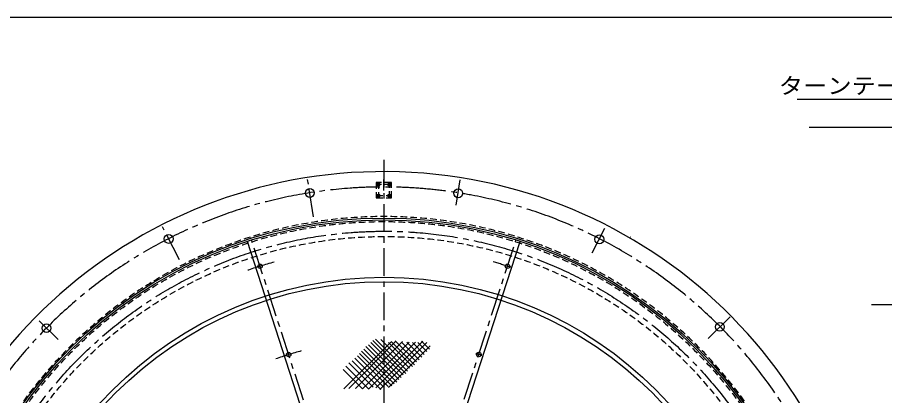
# Model space of a CAD drawing. Units: millimetres, scale not verified. Extents: x -4852 to 4898, y -3473 to 3427.
# Drawn here: x -2842 to 1088, y 1714 to 3427 of the extents above; entities that cross this region are included whole.
import ezdxf
from ezdxf.enums import TextEntityAlignment as Align

# ---------------------------------------------------------------- set-up
doc = ezdxf.new("R2010")
doc.units = ezdxf.units.MM
doc.header["$LTSCALE"] = 25
for name, pattern in [('CHAIN1', [8, 5, -1, 1, -1]), ('CHAIN2', [12, 9, -1, 1, -1]), ('DASHED1', [1.8, 1.2, -0.6])]:
    doc.linetypes.add(name, pattern=pattern)
doc.layers.add('0-0', color=7, linetype='Continuous')
doc.styles.add('ＭＳ ゴシック', font='')
doc.styles.get('ＭＳ ゴシック').set_extended_font_data('MS Gothic')

msp = doc.modelspace()

# ---------------------------------------------------------------- linework, layer by layer
at = {"layer": '0-0'}
for p, q in [((691.29, 3057.2), (1290.12, 3057.2)), ((-1440.51, 1306.53), (-1799.84, 2412.45)), ((-921.58, 1311.35), (-563.84, 2412.35)), ((-2357.34, 2128.09), (-2358.25, 2129.34)), ((1027.81, 2126.28), (2206.54, 2126.28)), ((-1219.52, 1970.02), (-1074.59, 1825.09)), ((-1194.33, 1967.78), (-1065.07, 1838.52)), ((-1362.44, 1744.68), (-1150.31, 1956.81)), ((-1339.94, 1746.72), (-1127.81, 1958.86)), ((-1309.26, 1746.72), (-1097.12, 1958.86)), ((-1278.57, 1744.68), (-1066.44, 1956.81)), ((-1262.6, 1937.01), (-1113.48, 1787.88)), ((-1251.41, 1944.84), (-1102.29, 1795.71)), ((-1249.94, 1744.68), (-1037.8, 1956.81)), ((-1240.22, 1954.91), (-1093.61, 1808.31)), ((-1231.27, 1963.31), (-1082.14, 1814.18)), ((-1217.21, 1748.77), (-1005.08, 1960.9)), ((-1198.8, 1742.63), (-986.67, 1954.77)), ((-1160.76, 1954.35), (-1051.92, 1845.52)), ((-1159.94, 1750.82), (-970.73, 1940.02)), ((-1147.89, 1959.39), (-1042.41, 1853.91)), ((-1129.42, 1962.19), (-1034.02, 1866.78)), ((-1101.45, 1956.59), (-1020.59, 1875.73)), ((-1076.83, 1956.03), (-1008.56, 1887.76)), ((-1052.2, 1955.47), (-997.93, 1901.19)), ((-1027.02, 1955.47), (-985.9, 1914.34)), ((-1010.24, 1960.51), (-974.42, 1924.7)), ((-1300.65, 1894.48), (-1161.32, 1755.15)), ((-1291.7, 1904.55), (-1145.37, 1758.22)), ((-1283.31, 1916.3), (-1134.46, 1767.46)), ((-1272.11, 1925.25), (-1121.87, 1775.01)), ((-1249.17, 1743.95), (-1353.53, 1848.31)), ((-1229.59, 1752.35), (-1339.26, 1862.02)), ((-1325.27, 1872.1), (-1195.17, 1742)), ((-1313.52, 1884.41), (-1180.07, 1750.95)), ((-1278.27, 1745.07), (-1365.84, 1832.65)), ((-1311.3, 1746.72), (-1311.28, 1746.75))]:
    msp.add_line(p, q, dxfattribs=at)
at = {"layer": '0-0', "linetype": 'CHAIN1'}
for p, q in [((-1182.02, 2781.55), (-1182.02, -3078.77)), ((-1499.77, 2523.65), (-1526.57, 2692.86)), ((-853.08, 2577.35), (-835.13, 2690.67)), ((-2107.86, 2329.42), (-2184.17, 2479.19)), ((-236.77, 2360.75), (-177.53, 2477)), ((-1421.48, 1312.71), (-1780.82, 2418.63)), ((-940.61, 1317.53), (-582.87, 2418.54))]:
    msp.add_line(p, q, dxfattribs=at)
at = {"layer": '0-0', "linetype": 'DASHED1'}
for p, q in [((-1206.28, 2680.01), (-1206.28, 2610.01)), ((-1156.28, 2610.01), (-1156.28, 2680.01)), ((-1146.28, 2670.01), (-1216.28, 2670.01)), ((-1216.28, 2620.01), (-1146.28, 2620.01))]:
    msp.add_line(p, q, dxfattribs=at)
at = {"layer": '0-0', "linetype": 'CHAIN2'}
for p, q in [((-1182.02, 2643.29), (-1182.02, 2693.29)), ((-63.1, 2433.24), (-62.83, 2433.7)), ((-2657.08, 1967.79), (-2742.61, 2053.33)), ((288.43, 1972.39), (387.75, 2071.71))]:
    msp.add_line(p, q, dxfattribs=at)
at = {"layer": '0-0'}
for points in [[(4897.98, 3427.02), (-4852.02, 3427.02), (-4852.02, -3472.98)], [(746.02, 2929.78), (3465.8, 2929.78), (3369.21, 2903.9)]]:
    msp.add_lwpolyline(points, dxfattribs=at)
at = {"layer": '0-0', "linetype": 'DASHED1'}
msp.add_lwpolyline([(-1216.28, 2610.01), (-1146.28, 2610.01), (-1146.28, 2680.01), (-1216.28, 2680.01)], close=True, dxfattribs=at)
at = {"layer": '0-0'}
for centre, radius in [((-1206.14, 2670.17), 7), ((-1206.14, 2669.99), 6), ((-1156.33, 2669.99), 7), ((-1156.33, 2669.99), 6), ((-1516.79, 2631.97), 20), ((-844.39, 2630.49), 20), ((-1205.97, 2620.01), 7), ((-1206.14, 2620.18), 6), ((-1156.15, 2620.01), 7), ((-1156.15, 2620.18), 6), ((-1181.73, 510.5), 2008), ((-1181.19, 510.48), 2000), ((-2156.45, 2423.81), 20), ((-204.77, 2422), 20), ((-1742.13, 2300), 10), ((-621.1, 2299.96), 10), ((-1179.4, 510.21), 1740), ((-1180.93, 510.21), 1720), ((341.27, 2025.49), 20), ((-2709.94, 2019.69), 20), ((-1612.46, 1900.03), 10), ((-751.08, 1900.51), 10)]:
    msp.add_circle(centre, radius, dxfattribs=at)
at = {"layer": '0-0', "linetype": 'DASHED1'}
for centre, radius in [((-1206.27, 2669.98), 3), ((-1156.28, 2669.98), 3), ((-1206.27, 2619.99), 3), ((-1156.38, 2619.88), 3), ((-1181.42, 511.31), 1991), ((-1180.49, 509.73), 1925)]:
    msp.add_circle(centre, radius, dxfattribs=at)
at = {"layer": '0-0', "linetype": 'CHAIN2'}
msp.add_circle((-1179.87, 508.54), 1950, dxfattribs=at)
msp.add_circle((-1179.87, 508.54), 1950, dxfattribs=at)
at = {"layer": '0-0'}
msp.add_arc((-1181.73, 510.5), 2218, 186.53171, 173.4667, dxfattribs=at)
at = {"layer": '0-0', "linetype": 'CHAIN2'}
msp.add_arc((-1180.85, 508.83), 2150, 186.68781, 173.36037, dxfattribs=at)
at = {"layer": '0-0', "linetype": 'DASHED1'}
msp.add_arc((-1180.45, 510.87), 2014, 187.18256, 172.96818, dxfattribs=at)
at = {"layer": '0-0', "linetype": 'CHAIN1'}
for centre, radius, start, end in [((-1181.19, 511.1), 1875, 105.3742, 109.34375), ((-1181.19, 511.1), 1875, 71.94528, 74.66846), ((-1181.19, 510.51), 1455, 104.90272, 109.68022), ((-1181.19, 510.51), 1455, 72.21111, 73.35988)]:
    msp.add_arc(centre, radius, start, end, dxfattribs=at)

# ---------------------------------------------------------------- texts
at = {"layer": '0-0', "style": 'ＭＳ ゴシック', "width": 1.1}
msp.add_text('ターンテーブル', height=73.31, dxfattribs=at).set_placement((607.86, 3058.6), align=Align.BOTTOM_LEFT)

doc.saveas('drawing.dxf')
